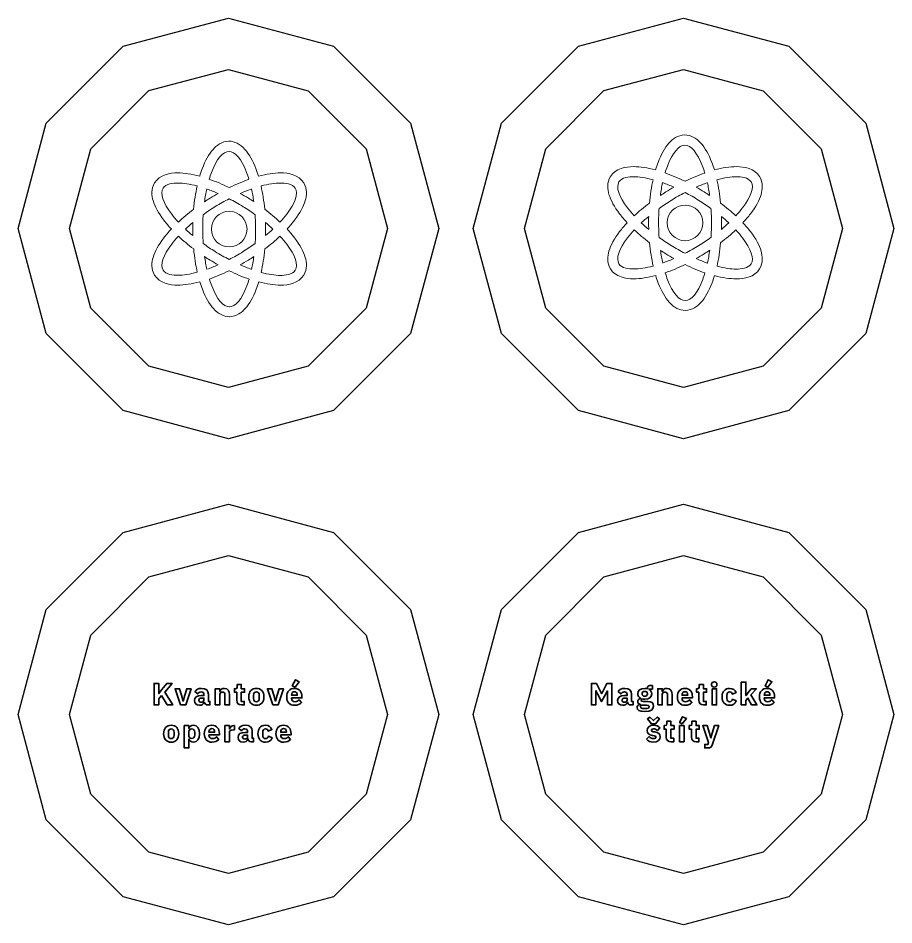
# Model space of a CAD drawing. Header units: inches. Extents: x 130 to 483, y 345 to 434.
# Drawn here: x 219.1 to 304.6, y 345.5 to 434 of the extents above; entities that cross this region are included whole.
import ezdxf

# ---------------------------------------------------------------- set-up
doc = ezdxf.new("R2010")
doc.units = ezdxf.units.IN
doc.header["$MEASUREMENT"] = 0
doc.layers.add('CZECH_Quantum_Tokens_wDL', color=7, linetype='Continuous')
doc.layers.add('Layer 2', color=7, linetype='Continuous')

# ---------------------------------------------------------------- blocks, each defined once
blk = doc.blocks.new('block 10')
at = {"layer": 'CZECH_Quantum_Tokens_wDL', "color": 4, "lineweight": 25, "true_color": 0x00ffff}
blk.add_lwpolyline([(284.055, 381.511), (291.819, 379.431), (297.503, 373.746), (299.584, 365.982), (297.503, 358.218), (291.819, 352.533), (284.055, 350.453), (276.29, 352.533), (270.606, 358.218), (268.525, 365.982), (270.606, 373.746), (276.29, 379.431), (284.055, 381.511)], dxfattribs=at)
blk = doc.blocks.new('block 11')
at = {"layer": 'CZECH_Quantum_Tokens_wDL', "color": 3, "lineweight": 25, "true_color": 0x00ff00}
blk.add_lwpolyline([(284.055, 386.511), (294.319, 383.761), (301.833, 376.247), (304.584, 365.982), (301.833, 355.718), (294.319, 348.204), (284.055, 345.453), (273.79, 348.204), (266.276, 355.718), (263.526, 365.982), (266.276, 376.247), (273.79, 383.761), (284.055, 386.511)], dxfattribs=at)
blk = doc.blocks.new('block 12')
at = {"layer": 'CZECH_Quantum_Tokens_wDL', "color": 4, "lineweight": 25, "true_color": 0x00ffff}
blk.add_lwpolyline([(239.646, 381.511), (247.411, 379.431), (253.095, 373.746), (255.176, 365.982), (253.095, 358.217), (247.411, 352.533), (239.646, 350.453), (231.882, 352.533), (226.198, 358.217), (224.117, 365.982), (226.198, 373.746), (231.882, 379.431), (239.646, 381.511)], dxfattribs=at)
blk = doc.blocks.new('block 13')
at = {"layer": 'CZECH_Quantum_Tokens_wDL', "color": 3, "lineweight": 25, "true_color": 0x00ff00}
blk.add_lwpolyline([(239.646, 386.511), (249.911, 383.761), (257.425, 376.247), (260.175, 365.982), (257.425, 355.718), (249.911, 348.204), (239.646, 345.453), (229.382, 348.204), (221.868, 355.718), (219.118, 365.982), (221.868, 376.247), (229.382, 383.761), (239.646, 386.511)], dxfattribs=at)
blk = doc.blocks.new('block 18')
at = {"layer": 'CZECH_Quantum_Tokens_wDL', "color": 4, "lineweight": 25, "true_color": 0x00ffff}
blk.add_lwpolyline([(284.055, 428.959), (291.82, 426.878), (297.504, 421.194), (299.584, 413.429), (297.504, 405.665), (291.82, 399.981), (284.055, 397.9), (276.291, 399.981), (270.607, 405.665), (268.526, 413.429), (270.607, 421.194), (276.291, 426.879), (284.055, 428.959)], dxfattribs=at)
blk = doc.blocks.new('block 19')
at = {"layer": 'CZECH_Quantum_Tokens_wDL', "color": 3, "lineweight": 25, "true_color": 0x00ff00}
blk.add_lwpolyline([(284.055, 433.959), (294.32, 431.208), (301.834, 423.694), (304.584, 413.43), (301.834, 403.165), (294.32, 395.651), (284.055, 392.9), (273.791, 395.651), (266.277, 403.165), (263.526, 413.43), (266.277, 423.694), (273.791, 431.208), (284.055, 433.959)], dxfattribs=at)
blk = doc.blocks.new('block 20')
at = {"layer": 'CZECH_Quantum_Tokens_wDL', "color": 4, "lineweight": 25, "true_color": 0x00ffff}
blk.add_lwpolyline([(239.646, 428.959), (247.411, 426.878), (253.095, 421.194), (255.175, 413.429), (253.095, 405.665), (247.411, 399.981), (239.646, 397.9), (231.882, 399.981), (226.198, 405.665), (224.117, 413.429), (226.198, 421.194), (231.882, 426.879), (239.646, 428.959)], dxfattribs=at)
blk = doc.blocks.new('block 21')
at = {"layer": 'CZECH_Quantum_Tokens_wDL', "color": 3, "lineweight": 25, "true_color": 0x00ff00}
blk.add_lwpolyline([(239.646, 433.959), (249.911, 431.208), (257.425, 423.694), (260.175, 413.43), (257.425, 403.165), (249.911, 395.651), (239.646, 392.9), (229.382, 395.651), (221.868, 403.165), (219.117, 413.43), (221.868, 423.694), (229.382, 431.208), (239.646, 433.959)], dxfattribs=at)
blk = doc.blocks.new('block 37')
at = {"layer": 'CZECH_Quantum_Tokens_wDL', "color": 7, "lineweight": 5, "true_color": 0xffffff}
for points, knots in [([(232.291, 416.144), (232.461, 415.562), (232.811, 414.922), (233.33, 414.245), (233.55, 413.956), (233.798, 413.666), (234.069, 413.377), (233.798, 413.087), (233.55, 412.797), (233.33, 412.509), (232.811, 411.831), (232.461, 411.192), (232.291, 410.61), (232.154, 410.141), (232.067, 409.458), (232.433, 408.867), (232.928, 408.068), (233.938, 407.901), (234.698, 407.901), (235.337, 407.901), (236.067, 408.013), (236.852, 408.224), (236.93, 407.97), (237.013, 407.725), (237.102, 407.491), (237.406, 406.694), (237.767, 406.062), (238.173, 405.611), (238.641, 405.091), (239.179, 404.818), (239.728, 404.818), (239.728, 404.818), (239.732, 404.818), (239.732, 404.818), (240.427, 404.818), (240.961, 405.251), (241.286, 405.615), (241.691, 406.068), (242.049, 406.699), (242.35, 407.498), (242.436, 407.727), (242.517, 407.967), (242.592, 408.217), (243.371, 408.008), (244.095, 407.897), (244.73, 407.897), (244.73, 407.897), (244.73, 407.897), (244.73, 407.897), (245.49, 407.897), (246.5, 408.067), (246.995, 408.866), (247.361, 409.457), (247.274, 410.141), (247.137, 410.609), (246.967, 411.192), (246.617, 411.831), (246.098, 412.509), (245.878, 412.797), (245.63, 413.087), (245.359, 413.377), (245.63, 413.667), (245.878, 413.957), (246.098, 414.245), (246.617, 414.923), (246.967, 415.562), (247.137, 416.145), (247.274, 416.613), (247.361, 417.296), (246.995, 417.887), (246.5, 418.686), (245.49, 418.854), (244.73, 418.854), (244.091, 418.854), (243.361, 418.742), (242.576, 418.53), (242.499, 418.786), (242.416, 419.032), (242.326, 419.266), (242.022, 420.064), (241.661, 420.698), (241.255, 421.149), (240.787, 421.67), (240.249, 421.948), (239.699, 421.948), (239.699, 421.948), (239.696, 421.948), (239.696, 421.948), (239.001, 421.948), (238.467, 421.509), (238.142, 421.145), (237.737, 420.693), (237.379, 420.055), (237.078, 419.257), (236.991, 419.027), (236.91, 418.785), (236.835, 418.535), (236.056, 418.743), (235.332, 418.853), (234.698, 418.853), (233.938, 418.853), (232.928, 418.686), (232.433, 417.887), (232.067, 417.296), (232.154, 416.613), (232.291, 416.144)], [0, 0, 0, 0, 1, 1, 1, 2, 2, 2, 3, 3, 3, 4, 4, 4, 5, 5, 5, 6, 6, 6, 7, 7, 7, 8, 8, 8, 9, 9, 9, 10, 10, 10, 11, 11, 11, 12, 12, 12, 13, 13, 13, 14, 14, 14, 15, 15, 15, 16, 16, 16, 17, 17, 17, 18, 18, 18, 19, 19, 19, 20, 20, 20, 21, 21, 21, 22, 22, 22, 23, 23, 23, 24, 24, 24, 25, 25, 25, 26, 26, 26, 27, 27, 27, 28, 28, 28, 29, 29, 29, 30, 30, 30, 31, 31, 31, 32, 32, 32, 33, 33, 33, 34, 34, 34, 35, 35, 35, 35]), ([(241.647, 418.229), (241.575, 418.464), (241.499, 418.69), (241.417, 418.904), (240.927, 420.189), (240.285, 420.954), (239.699, 420.954), (239.113, 420.953), (238.474, 420.185), (237.989, 418.899), (237.909, 418.687), (237.834, 418.465), (237.765, 418.235), (238.396, 418.016), (239.05, 417.743), (239.714, 417.419), (240.372, 417.74), (241.021, 418.012), (241.647, 418.229)], [0, 0, 0, 0, 1, 1, 1, 2, 2, 2, 3, 3, 3, 4, 4, 4, 5, 5, 5, 6, 6, 6, 6]), ([(234.103, 414.823), (234.299, 414.567), (234.518, 414.309), (234.758, 414.051), (235.21, 414.473), (235.708, 414.889), (236.243, 415.291), (236.314, 416.096), (236.431, 416.865), (236.59, 417.578), (235.884, 417.768), (235.241, 417.866), (234.698, 417.866), (234.278, 417.866), (233.533, 417.801), (233.26, 417.36), (232.952, 416.863), (233.267, 415.914), (234.103, 414.823)], [0, 0, 0, 0, 1, 1, 1, 2, 2, 2, 3, 3, 3, 4, 4, 4, 5, 5, 5, 6, 6, 6, 6]), ([(242.824, 417.574), (242.985, 416.864), (243.104, 416.098), (243.178, 415.297), (243.716, 414.893), (244.216, 414.475), (244.669, 414.051), (244.91, 414.309), (245.129, 414.567), (245.325, 414.823), (246.161, 415.914), (246.476, 416.863), (246.168, 417.36), (245.895, 417.801), (245.15, 417.866), (244.73, 417.866), (244.184, 417.866), (243.536, 417.766), (242.824, 417.574)], [0, 0, 0, 0, 1, 1, 1, 2, 2, 2, 3, 3, 3, 4, 4, 4, 5, 5, 5, 6, 6, 6, 6]), ([(237.548, 417.279), (237.539, 417.282), (237.531, 417.285), (237.522, 417.288), (237.435, 416.889), (237.363, 416.472), (237.304, 416.04), (237.481, 416.157), (237.661, 416.271), (237.843, 416.384), (238.104, 416.546), (238.366, 416.701), (238.629, 416.849), (238.263, 417.009), (237.901, 417.153), (237.548, 417.279)], [0, 0, 0, 0, 1, 1, 1, 2, 2, 2, 3, 3, 3, 4, 4, 4, 5, 5, 5, 5]), ([(242.113, 416.047), (242.053, 416.475), (241.98, 416.889), (241.893, 417.283), (241.888, 417.282), (241.884, 417.28), (241.88, 417.279), (241.526, 417.153), (241.165, 417.009), (240.799, 416.849), (241.061, 416.701), (241.324, 416.546), (241.585, 416.384), (241.764, 416.274), (241.94, 416.161), (242.113, 416.047)], [0, 0, 0, 0, 1, 1, 1, 2, 2, 2, 3, 3, 3, 4, 4, 4, 5, 5, 5, 5]), ([(237.134, 413.358), (237.135, 412.88), (237.152, 412.41), (237.184, 411.951), (237.558, 411.682), (237.949, 411.421), (238.355, 411.169), (238.803, 410.892), (239.258, 410.634), (239.713, 410.397), (240.169, 410.633), (240.625, 410.892), (241.073, 411.169), (241.481, 411.422), (241.874, 411.685), (242.25, 411.954), (242.28, 412.417), (242.295, 412.89), (242.294, 413.37), (242.293, 413.847), (242.276, 414.317), (242.244, 414.775), (241.87, 415.044), (241.479, 415.305), (241.073, 415.556), (240.625, 415.834), (240.169, 416.092), (239.714, 416.329), (239.258, 416.093), (238.803, 415.834), (238.355, 415.557), (237.947, 415.304), (237.554, 415.042), (237.178, 414.772), (237.148, 414.31), (237.133, 413.837), (237.134, 413.358)], [0, 0, 0, 0, 1, 1, 1, 2, 2, 2, 3, 3, 3, 4, 4, 4, 5, 5, 5, 6, 6, 6, 7, 7, 7, 8, 8, 8, 9, 9, 9, 10, 10, 10, 11, 11, 11, 12, 12, 12, 12]), ([(237.973, 413.363), (237.973, 412.402), (238.753, 411.623), (239.714, 411.623), (240.675, 411.623), (241.454, 412.402), (241.454, 413.363), (241.454, 414.324), (240.675, 415.104), (239.714, 415.104), (238.753, 415.104), (237.973, 414.324), (237.973, 413.363)], [0, 0, 0, 0, 1, 1, 1, 2, 2, 2, 3, 3, 3, 4, 4, 4, 4]), ([(236.171, 412.73), (236.164, 412.937), (236.161, 413.146), (236.16, 413.356), (236.16, 413.57), (236.163, 413.783), (236.168, 413.995), (235.916, 413.786), (235.675, 413.575), (235.447, 413.363), (235.676, 413.15), (235.917, 412.939), (236.171, 412.73)], [0, 0, 0, 0, 1, 1, 1, 2, 2, 2, 3, 3, 3, 4, 4, 4, 4]), ([(243.98, 413.363), (243.752, 413.576), (243.51, 413.787), (243.258, 413.996), (243.264, 413.789), (243.267, 413.581), (243.268, 413.371), (243.268, 413.157), (243.265, 412.943), (243.26, 412.732), (243.512, 412.94), (243.752, 413.151), (243.98, 413.363)], [0, 0, 0, 0, 1, 1, 1, 2, 2, 2, 3, 3, 3, 4, 4, 4, 4]), ([(234.103, 411.903), (233.267, 410.812), (232.952, 409.863), (233.26, 409.366), (233.533, 408.926), (234.278, 408.86), (234.698, 408.86), (235.245, 408.86), (235.892, 408.96), (236.604, 409.152), (236.444, 409.862), (236.324, 410.627), (236.25, 411.428), (235.712, 411.832), (235.212, 412.251), (234.758, 412.675), (234.518, 412.417), (234.298, 412.159), (234.103, 411.903)], [0, 0, 0, 0, 1, 1, 1, 2, 2, 2, 3, 3, 3, 4, 4, 4, 5, 5, 5, 6, 6, 6, 6]), ([(242.837, 409.138), (243.544, 408.948), (244.187, 408.849), (244.73, 408.849), (244.73, 408.849), (244.73, 408.849), (244.73, 408.849), (245.15, 408.849), (245.895, 408.916), (246.168, 409.356), (246.476, 409.854), (246.161, 410.803), (245.325, 411.895), (245.129, 412.151), (244.909, 412.409), (244.669, 412.668), (244.218, 412.245), (243.72, 411.829), (243.185, 411.427), (243.114, 410.622), (242.997, 409.852), (242.837, 409.138)], [0, 0, 0, 0, 1, 1, 1, 2, 2, 2, 3, 3, 3, 4, 4, 4, 5, 5, 5, 6, 6, 6, 7, 7, 7, 7]), ([(237.316, 410.677), (237.375, 410.25), (237.449, 409.837), (237.536, 409.443), (237.54, 409.445), (237.544, 409.446), (237.548, 409.447), (237.901, 409.573), (238.262, 409.716), (238.627, 409.877), (238.365, 410.024), (238.104, 410.179), (237.843, 410.34), (237.664, 410.451), (237.489, 410.563), (237.316, 410.677)], [0, 0, 0, 0, 1, 1, 1, 2, 2, 2, 3, 3, 3, 4, 4, 4, 5, 5, 5, 5]), ([(241.88, 409.446), (241.889, 409.443), (241.897, 409.44), (241.905, 409.437), (241.992, 409.836), (242.065, 410.253), (242.123, 410.686), (241.947, 410.57), (241.767, 410.455), (241.585, 410.342), (241.323, 410.18), (241.061, 410.025), (240.798, 409.877), (241.164, 409.716), (241.526, 409.571), (241.88, 409.446)], [0, 0, 0, 0, 1, 1, 1, 2, 2, 2, 3, 3, 3, 4, 4, 4, 5, 5, 5, 5]), ([(237.782, 408.49), (237.853, 408.256), (237.929, 408.032), (238.011, 407.818), (238.501, 406.534), (239.143, 405.77), (239.729, 405.77), (239.729, 405.77), (239.73, 405.77), (239.73, 405.77), (240.315, 405.77), (240.954, 406.537), (241.439, 407.823), (241.519, 408.033), (241.593, 408.253), (241.661, 408.482), (241.031, 408.701), (240.376, 408.975), (239.712, 409.299), (239.055, 408.978), (238.407, 408.707), (237.782, 408.49)], [0, 0, 0, 0, 1, 1, 1, 2, 2, 2, 3, 3, 3, 4, 4, 4, 5, 5, 5, 6, 6, 6, 7, 7, 7, 7])]:
    blk.add_open_spline(points, degree=3, knots=knots, dxfattribs=at)
blk = doc.blocks.new('block 39')
at = {"layer": 'CZECH_Quantum_Tokens_wDL', "color": 7, "lineweight": 5, "true_color": 0xffffff}
for points, knots in [([(276.78, 416.756), (276.951, 416.174), (277.3, 415.534), (277.819, 414.856), (278.04, 414.568), (278.287, 414.278), (278.558, 413.988), (278.287, 413.699), (278.04, 413.409), (277.819, 413.121), (277.3, 412.443), (276.951, 411.804), (276.78, 411.221), (276.643, 410.753), (276.557, 410.07), (276.923, 409.479), (277.418, 408.68), (278.427, 408.512), (279.187, 408.512), (279.827, 408.512), (280.557, 408.625), (281.342, 408.836), (281.419, 408.581), (281.502, 408.336), (281.592, 408.103), (281.896, 407.305), (282.256, 406.674), (282.662, 406.223), (283.13, 405.702), (283.668, 405.43), (284.218, 405.43), (284.218, 405.43), (284.222, 405.43), (284.222, 405.43), (284.917, 405.43), (285.451, 405.863), (285.776, 406.227), (286.18, 406.679), (286.538, 407.311), (286.84, 408.11), (286.926, 408.339), (287.007, 408.579), (287.082, 408.828), (287.86, 408.62), (288.585, 408.509), (289.22, 408.509), (289.22, 408.509), (289.22, 408.509), (289.22, 408.509), (289.98, 408.509), (290.99, 408.678), (291.485, 409.477), (291.851, 410.068), (291.764, 410.752), (291.627, 411.221), (291.457, 411.803), (291.107, 412.443), (290.588, 413.12), (290.367, 413.409), (290.12, 413.699), (289.849, 413.989), (290.12, 414.278), (290.367, 414.568), (290.588, 414.857), (291.107, 415.535), (291.457, 416.174), (291.627, 416.756), (291.764, 417.225), (291.851, 417.908), (291.485, 418.499), (290.99, 419.298), (289.98, 419.465), (289.22, 419.465), (288.581, 419.465), (287.851, 419.353), (287.066, 419.142), (286.989, 419.398), (286.905, 419.644), (286.816, 419.878), (286.511, 420.675), (286.151, 421.31), (285.745, 421.761), (285.277, 422.281), (284.739, 422.559), (284.189, 422.559), (284.189, 422.559), (284.186, 422.559), (284.186, 422.559), (283.491, 422.559), (282.957, 422.121), (282.631, 421.757), (282.227, 421.304), (281.869, 420.667), (281.568, 419.868), (281.481, 419.638), (281.4, 419.397), (281.325, 419.147), (280.546, 419.355), (279.822, 419.465), (279.187, 419.465), (278.427, 419.465), (277.418, 419.297), (276.923, 418.498), (276.557, 417.907), (276.643, 417.225), (276.78, 416.756)], [0, 0, 0, 0, 1, 1, 1, 2, 2, 2, 3, 3, 3, 4, 4, 4, 5, 5, 5, 6, 6, 6, 7, 7, 7, 8, 8, 8, 9, 9, 9, 10, 10, 10, 11, 11, 11, 12, 12, 12, 13, 13, 13, 14, 14, 14, 15, 15, 15, 16, 16, 16, 17, 17, 17, 18, 18, 18, 19, 19, 19, 20, 20, 20, 21, 21, 21, 22, 22, 22, 23, 23, 23, 24, 24, 24, 25, 25, 25, 26, 26, 26, 27, 27, 27, 28, 28, 28, 29, 29, 29, 30, 30, 30, 31, 31, 31, 32, 32, 32, 33, 33, 33, 34, 34, 34, 35, 35, 35, 35]), ([(286.136, 418.841), (286.065, 419.076), (285.989, 419.301), (285.907, 419.516), (285.416, 420.8), (284.774, 421.566), (284.189, 421.566), (283.602, 421.565), (282.963, 420.796), (282.478, 419.51), (282.398, 419.299), (282.324, 419.077), (282.255, 418.846), (282.885, 418.628), (283.54, 418.354), (284.204, 418.031), (284.861, 418.352), (285.511, 418.624), (286.136, 418.841)], [0, 0, 0, 0, 1, 1, 1, 2, 2, 2, 3, 3, 3, 4, 4, 4, 5, 5, 5, 6, 6, 6, 6]), ([(278.592, 415.435), (278.788, 415.178), (279.008, 414.92), (279.248, 414.662), (279.7, 415.084), (280.198, 415.501), (280.732, 415.903), (280.804, 416.707), (280.921, 417.477), (281.08, 418.19), (280.373, 418.379), (279.731, 418.478), (279.187, 418.478), (278.768, 418.478), (278.023, 418.412), (277.75, 417.972), (277.442, 417.475), (277.757, 416.526), (278.592, 415.435)], [0, 0, 0, 0, 1, 1, 1, 2, 2, 2, 3, 3, 3, 4, 4, 4, 5, 5, 5, 6, 6, 6, 6]), ([(282.037, 417.89), (282.029, 417.893), (282.02, 417.896), (282.012, 417.899), (281.925, 417.501), (281.852, 417.084), (281.794, 416.652), (281.971, 416.768), (282.15, 416.883), (282.332, 416.996), (282.594, 417.158), (282.856, 417.313), (283.118, 417.46), (282.753, 417.621), (282.391, 417.765), (282.037, 417.89)], [0, 0, 0, 0, 1, 1, 1, 2, 2, 2, 3, 3, 3, 4, 4, 4, 5, 5, 5, 5]), ([(286.603, 416.659), (286.543, 417.087), (286.469, 417.5), (286.382, 417.895), (286.378, 417.893), (286.374, 417.892), (286.37, 417.891), (286.016, 417.765), (285.654, 417.621), (285.289, 417.461), (285.551, 417.313), (285.814, 417.158), (286.075, 416.996), (286.253, 416.885), (286.429, 416.773), (286.603, 416.659)], [0, 0, 0, 0, 1, 1, 1, 2, 2, 2, 3, 3, 3, 4, 4, 4, 5, 5, 5, 5]), ([(287.314, 418.186), (287.475, 417.476), (287.594, 416.709), (287.668, 415.909), (288.205, 415.504), (288.705, 415.086), (289.159, 414.662), (289.399, 414.92), (289.619, 415.178), (289.815, 415.435), (290.651, 416.526), (290.965, 417.475), (290.657, 417.972), (290.385, 418.412), (289.64, 418.478), (289.22, 418.478), (288.673, 418.478), (288.026, 418.378), (287.314, 418.186)], [0, 0, 0, 0, 1, 1, 1, 2, 2, 2, 3, 3, 3, 4, 4, 4, 5, 5, 5, 6, 6, 6, 6]), ([(281.623, 413.969), (281.624, 413.492), (281.641, 413.021), (281.673, 412.562), (282.048, 412.294), (282.439, 412.032), (282.845, 411.781), (283.293, 411.504), (283.748, 411.245), (284.203, 411.009), (284.659, 411.245), (285.114, 411.504), (285.562, 411.781), (285.97, 412.034), (286.364, 412.296), (286.739, 412.566), (286.77, 413.028), (286.785, 413.501), (286.784, 413.982), (286.783, 414.458), (286.766, 414.928), (286.734, 415.387), (286.36, 415.655), (285.968, 415.917), (285.562, 416.168), (285.115, 416.446), (284.659, 416.704), (284.203, 416.94), (283.748, 416.704), (283.293, 416.446), (282.845, 416.169), (282.437, 415.916), (282.044, 415.653), (281.668, 415.383), (281.637, 414.922), (281.622, 414.449), (281.623, 413.969)], [0, 0, 0, 0, 1, 1, 1, 2, 2, 2, 3, 3, 3, 4, 4, 4, 5, 5, 5, 6, 6, 6, 7, 7, 7, 8, 8, 8, 9, 9, 9, 10, 10, 10, 11, 11, 11, 12, 12, 12, 12]), ([(282.463, 413.975), (282.463, 413.014), (283.242, 412.234), (284.204, 412.234), (285.165, 412.234), (285.944, 413.014), (285.944, 413.975), (285.944, 414.936), (285.165, 415.715), (284.204, 415.715), (283.242, 415.715), (282.463, 414.936), (282.463, 413.975)], [0, 0, 0, 0, 1, 1, 1, 2, 2, 2, 3, 3, 3, 4, 4, 4, 4]), ([(280.66, 413.341), (280.654, 413.549), (280.65, 413.758), (280.65, 413.968), (280.649, 414.182), (280.652, 414.395), (280.658, 414.606), (280.406, 414.398), (280.165, 414.187), (279.937, 413.975), (280.166, 413.762), (280.407, 413.55), (280.66, 413.341)], [0, 0, 0, 0, 1, 1, 1, 2, 2, 2, 3, 3, 3, 4, 4, 4, 4]), ([(288.47, 413.974), (288.241, 414.187), (288, 414.399), (287.747, 414.608), (287.754, 414.401), (287.757, 414.192), (287.757, 413.983), (287.758, 413.768), (287.755, 413.555), (287.749, 413.343), (288.001, 413.552), (288.242, 413.762), (288.47, 413.974)], [0, 0, 0, 0, 1, 1, 1, 2, 2, 2, 3, 3, 3, 4, 4, 4, 4]), ([(278.592, 412.515), (277.757, 411.424), (277.442, 410.475), (277.75, 409.978), (278.023, 409.537), (278.768, 409.472), (279.187, 409.472), (279.734, 409.472), (280.382, 409.572), (281.094, 409.764), (280.933, 410.473), (280.814, 411.239), (280.74, 412.039), (280.202, 412.444), (279.702, 412.862), (279.248, 413.287), (279.008, 413.029), (278.788, 412.771), (278.592, 412.515)], [0, 0, 0, 0, 1, 1, 1, 2, 2, 2, 3, 3, 3, 4, 4, 4, 5, 5, 5, 6, 6, 6, 6]), ([(287.327, 409.75), (288.034, 409.56), (288.677, 409.461), (289.22, 409.461), (289.22, 409.461), (289.22, 409.461), (289.22, 409.461), (289.64, 409.461), (290.385, 409.528), (290.657, 409.968), (290.965, 410.466), (290.651, 411.415), (289.815, 412.506), (289.619, 412.763), (289.399, 413.021), (289.159, 413.279), (288.707, 412.857), (288.209, 412.441), (287.675, 412.039), (287.603, 411.234), (287.486, 410.464), (287.327, 409.75)], [0, 0, 0, 0, 1, 1, 1, 2, 2, 2, 3, 3, 3, 4, 4, 4, 5, 5, 5, 6, 6, 6, 7, 7, 7, 7]), ([(281.805, 411.289), (281.865, 410.861), (281.939, 410.449), (282.026, 410.055), (282.03, 410.056), (282.033, 410.058), (282.037, 410.059), (282.391, 410.184), (282.752, 410.328), (283.117, 410.488), (282.855, 410.636), (282.593, 410.79), (282.332, 410.952), (282.154, 411.062), (281.978, 411.175), (281.805, 411.289)], [0, 0, 0, 0, 1, 1, 1, 2, 2, 2, 3, 3, 3, 4, 4, 4, 5, 5, 5, 5]), ([(286.37, 410.057), (286.378, 410.055), (286.386, 410.052), (286.395, 410.049), (286.481, 410.447), (286.555, 410.865), (286.613, 411.298), (286.436, 411.181), (286.257, 411.066), (286.075, 410.954), (285.813, 410.792), (285.55, 410.636), (285.288, 410.488), (285.653, 410.327), (286.016, 410.183), (286.37, 410.057)], [0, 0, 0, 0, 1, 1, 1, 2, 2, 2, 3, 3, 3, 4, 4, 4, 5, 5, 5, 5]), ([(282.272, 409.101), (282.343, 408.868), (282.419, 408.643), (282.501, 408.43), (282.991, 407.146), (283.633, 406.382), (284.218, 406.382), (284.218, 406.382), (284.22, 406.382), (284.22, 406.382), (284.805, 406.382), (285.444, 407.149), (285.929, 408.434), (286.008, 408.644), (286.082, 408.865), (286.151, 409.094), (285.52, 409.312), (284.865, 409.586), (284.202, 409.91), (283.545, 409.59), (282.897, 409.318), (282.272, 409.101)], [0, 0, 0, 0, 1, 1, 1, 2, 2, 2, 3, 3, 3, 4, 4, 4, 5, 5, 5, 6, 6, 6, 7, 7, 7, 7])]:
    blk.add_open_spline(points, degree=3, knots=knots, dxfattribs=at)
blk = doc.blocks.new('block 52')
at = {"layer": 'Layer 2', "color": 7, "lineweight": 35, "true_color": 0xffffff}
for points in [[(246.142, 368.661), (245.877, 368.791), (246.175, 369.374), (246.544, 369.19), (246.142, 368.661)], [(233.113, 367.835), (232.839, 367.504), (232.839, 366.921), (232.382, 366.921), (232.382, 369.02), (232.839, 369.02), (232.839, 368.021), (232.857, 368.021), (233.155, 368.427), (233.627, 369.02), (234.144, 369.02), (233.438, 368.156), (234.207, 366.921), (233.669, 366.921), (233.113, 367.835)], [(234.948, 366.921), (234.431, 368.499), (234.87, 368.499), (235.065, 367.861), (235.212, 367.291), (235.236, 367.291), (235.384, 367.861), (235.573, 368.499), (235.994, 368.499), (235.477, 366.921), (234.948, 366.921)], [(243.96, 366.921), (243.443, 368.499), (243.882, 368.499), (244.077, 367.861), (244.225, 367.291), (244.249, 367.291), (244.396, 367.861), (244.585, 368.499), (245.006, 368.499), (244.489, 366.921), (243.96, 366.921)]]:
    blk.add_lwpolyline(points, dxfattribs=at)
for points, knots in [([(237.589, 366.921), (237.43, 366.921), (237.316, 367.029), (237.289, 367.197), (237.289, 367.197), (237.271, 367.197), (237.271, 367.197), (237.223, 366.993), (237.048, 366.885), (236.808, 366.885), (236.492, 366.885), (236.318, 367.071), (236.318, 367.345), (236.318, 367.679), (236.577, 367.838), (236.994, 367.838), (236.994, 367.838), (237.244, 367.838), (237.244, 367.838), (237.244, 367.838), (237.244, 367.937), (237.244, 367.937), (237.244, 368.09), (237.169, 368.187), (236.982, 368.187), (236.805, 368.187), (236.712, 368.097), (236.643, 368), (236.643, 368), (236.378, 368.234), (236.378, 368.234), (236.504, 368.421), (236.685, 368.535), (237.016, 368.535), (237.46, 368.535), (237.689, 368.331), (237.689, 367.958), (237.689, 367.958), (237.689, 367.267), (237.689, 367.267), (237.689, 367.267), (237.836, 367.267), (237.836, 367.267), (237.836, 367.267), (237.836, 366.921), (237.836, 366.921), (237.836, 366.921), (237.589, 366.921), (237.589, 366.921)], [0, 0, 0, 0, 1, 1, 1, 2, 2, 2, 3, 3, 3, 4, 4, 4, 5, 5, 5, 6, 6, 6, 7, 7, 7, 8, 8, 8, 9, 9, 9, 10, 10, 10, 11, 11, 11, 12, 12, 12, 13, 13, 13, 14, 14, 14, 15, 15, 15, 16, 16, 16, 16]), ([(238.355, 366.921), (238.355, 366.921), (238.355, 368.499), (238.355, 368.499), (238.355, 368.499), (238.8, 368.499), (238.8, 368.499), (238.8, 368.499), (238.8, 368.231), (238.8, 368.231), (238.8, 368.231), (238.818, 368.231), (238.818, 368.231), (238.875, 368.396), (239.008, 368.535), (239.257, 368.535), (239.579, 368.535), (239.75, 368.307), (239.75, 367.91), (239.75, 367.91), (239.75, 366.921), (239.75, 366.921), (239.75, 366.921), (239.305, 366.921), (239.305, 366.921), (239.305, 366.921), (239.305, 367.874), (239.305, 367.874), (239.305, 368.075), (239.248, 368.175), (239.086, 368.175), (238.941, 368.175), (238.8, 368.1), (238.8, 367.943), (238.8, 367.943), (238.8, 366.921), (238.8, 366.921), (238.8, 366.921), (238.355, 366.921), (238.355, 366.921)], [0, 0, 0, 0, 1, 1, 1, 2, 2, 2, 3, 3, 3, 4, 4, 4, 5, 5, 5, 6, 6, 6, 7, 7, 7, 8, 8, 8, 9, 9, 9, 10, 10, 10, 11, 11, 11, 12, 12, 12, 13, 13, 13, 13]), ([(240.921, 366.921), (240.615, 366.921), (240.452, 367.08), (240.452, 367.381), (240.452, 367.381), (240.452, 368.153), (240.452, 368.153), (240.452, 368.153), (240.23, 368.153), (240.23, 368.153), (240.23, 368.153), (240.23, 368.499), (240.23, 368.499), (240.23, 368.499), (240.341, 368.499), (240.341, 368.499), (240.461, 368.499), (240.498, 368.56), (240.498, 368.667), (240.498, 368.667), (240.498, 368.926), (240.498, 368.926), (240.498, 368.926), (240.897, 368.926), (240.897, 368.926), (240.897, 368.926), (240.897, 368.499), (240.897, 368.499), (240.897, 368.499), (241.21, 368.499), (241.21, 368.499), (241.21, 368.499), (241.21, 368.153), (241.21, 368.153), (241.21, 368.153), (240.897, 368.153), (240.897, 368.153), (240.897, 368.153), (240.897, 367.267), (240.897, 367.267), (240.897, 367.267), (241.186, 367.267), (241.186, 367.267), (241.186, 367.267), (241.186, 366.921), (241.186, 366.921), (241.186, 366.921), (240.921, 366.921), (240.921, 366.921)], [0, 0, 0, 0, 1, 1, 1, 2, 2, 2, 3, 3, 3, 4, 4, 4, 5, 5, 5, 6, 6, 6, 7, 7, 7, 8, 8, 8, 9, 9, 9, 10, 10, 10, 11, 11, 11, 12, 12, 12, 13, 13, 13, 14, 14, 14, 15, 15, 15, 16, 16, 16, 16]), ([(241.631, 367.712), (241.631, 368.22), (241.908, 368.535), (242.371, 368.535), (242.833, 368.535), (243.11, 368.22), (243.11, 367.712), (243.11, 367.203), (242.833, 366.885), (242.371, 366.885), (241.908, 366.885), (241.631, 367.203), (241.631, 367.712)], [0, 0, 0, 0, 1, 1, 1, 2, 2, 2, 3, 3, 3, 4, 4, 4, 4]), ([(245.339, 367.712), (245.339, 368.211), (245.604, 368.535), (246.079, 368.535), (246.602, 368.535), (246.812, 368.156), (246.812, 367.729), (246.812, 367.729), (246.812, 367.598), (246.812, 367.598), (246.812, 367.598), (245.799, 367.598), (245.799, 367.598), (245.799, 367.598), (245.799, 367.573), (245.799, 367.573), (245.799, 367.366), (245.91, 367.233), (246.148, 367.233), (246.334, 367.233), (246.437, 367.32), (246.536, 367.423), (246.536, 367.423), (246.758, 367.146), (246.758, 367.146), (246.617, 366.984), (246.385, 366.885), (246.097, 366.885), (245.613, 366.885), (245.339, 367.206), (245.339, 367.712)], [0, 0, 0, 0, 1, 1, 1, 2, 2, 2, 3, 3, 3, 4, 4, 4, 5, 5, 5, 6, 6, 6, 7, 7, 7, 8, 8, 8, 9, 9, 9, 10, 10, 10, 10]), ([(245.799, 367.883), (245.799, 367.883), (245.799, 367.858), (245.799, 367.858), (245.799, 367.858), (246.352, 367.858), (246.352, 367.858), (246.352, 367.858), (246.352, 367.886), (246.352, 367.886), (246.352, 368.078), (246.265, 368.207), (246.088, 368.207), (245.91, 368.207), (245.799, 368.078), (245.799, 367.883)], [0, 0, 0, 0, 1, 1, 1, 2, 2, 2, 3, 3, 3, 4, 4, 4, 5, 5, 5, 5]), ([(237.244, 367.398), (237.244, 367.398), (237.244, 367.585), (237.244, 367.585), (237.244, 367.585), (237.027, 367.585), (237.027, 367.585), (236.856, 367.585), (236.766, 367.522), (236.766, 367.408), (236.766, 367.408), (236.766, 367.362), (236.766, 367.362), (236.766, 367.249), (236.841, 367.194), (236.973, 367.194), (237.121, 367.194), (237.244, 367.255), (237.244, 367.398)], [0, 0, 0, 0, 1, 1, 1, 2, 2, 2, 3, 3, 3, 4, 4, 4, 5, 5, 5, 6, 6, 6, 6]), ([(242.647, 367.549), (242.647, 367.549), (242.647, 367.871), (242.647, 367.871), (242.647, 368.069), (242.545, 368.184), (242.371, 368.184), (242.196, 368.184), (242.094, 368.069), (242.094, 367.871), (242.094, 367.871), (242.094, 367.549), (242.094, 367.549), (242.094, 367.351), (242.196, 367.236), (242.371, 367.236), (242.545, 367.236), (242.647, 367.351), (242.647, 367.549)], [0, 0, 0, 0, 1, 1, 1, 2, 2, 2, 3, 3, 3, 4, 4, 4, 5, 5, 5, 6, 6, 6, 6]), ([(233.316, 364.112), (233.316, 364.62), (233.593, 364.936), (234.056, 364.936), (234.519, 364.936), (234.795, 364.62), (234.795, 364.112), (234.795, 363.604), (234.519, 363.285), (234.056, 363.285), (233.593, 363.285), (233.316, 363.604), (233.316, 364.112)], [0, 0, 0, 0, 1, 1, 1, 2, 2, 2, 3, 3, 3, 4, 4, 4, 4]), ([(235.333, 364.899), (235.333, 364.899), (235.777, 364.899), (235.777, 364.899), (235.777, 364.899), (235.777, 364.635), (235.777, 364.635), (235.777, 364.635), (235.792, 364.635), (235.792, 364.635), (235.837, 364.81), (236.012, 364.936), (236.216, 364.936), (236.616, 364.936), (236.823, 364.646), (236.823, 364.112), (236.823, 363.577), (236.616, 363.285), (236.216, 363.285), (236.012, 363.285), (235.837, 363.414), (235.792, 363.586), (235.792, 363.586), (235.777, 363.586), (235.777, 363.586), (235.777, 363.586), (235.777, 362.72), (235.777, 362.72), (235.777, 362.72), (235.333, 362.72), (235.333, 362.72), (235.333, 362.72), (235.333, 364.899), (235.333, 364.899)], [0, 0, 0, 0, 1, 1, 1, 2, 2, 2, 3, 3, 3, 4, 4, 4, 5, 5, 5, 6, 6, 6, 7, 7, 7, 8, 8, 8, 9, 9, 9, 10, 10, 10, 11, 11, 11, 11]), ([(237.282, 364.112), (237.282, 364.611), (237.546, 364.936), (238.021, 364.936), (238.544, 364.936), (238.755, 364.557), (238.755, 364.13), (238.755, 364.13), (238.755, 363.998), (238.755, 363.998), (238.755, 363.998), (237.742, 363.998), (237.742, 363.998), (237.742, 363.998), (237.742, 363.974), (237.742, 363.974), (237.742, 363.767), (237.853, 363.634), (238.091, 363.634), (238.277, 363.634), (238.379, 363.721), (238.479, 363.823), (238.479, 363.823), (238.701, 363.547), (238.701, 363.547), (238.56, 363.385), (238.328, 363.285), (238.04, 363.285), (237.556, 363.285), (237.282, 363.606), (237.282, 364.112)], [0, 0, 0, 0, 1, 1, 1, 2, 2, 2, 3, 3, 3, 4, 4, 4, 5, 5, 5, 6, 6, 6, 7, 7, 7, 8, 8, 8, 9, 9, 9, 10, 10, 10, 10]), ([(239.292, 363.321), (239.292, 363.321), (239.292, 364.899), (239.292, 364.899), (239.292, 364.899), (239.737, 364.899), (239.737, 364.899), (239.737, 364.899), (239.737, 364.557), (239.737, 364.557), (239.737, 364.557), (239.752, 364.557), (239.752, 364.557), (239.789, 364.731), (239.909, 364.899), (240.155, 364.899), (240.155, 364.899), (240.233, 364.899), (240.233, 364.899), (240.233, 364.899), (240.233, 364.484), (240.233, 364.484), (240.233, 364.484), (240.122, 364.484), (240.122, 364.484), (239.863, 364.484), (239.737, 364.428), (239.737, 364.244), (239.737, 364.244), (239.737, 363.321), (239.737, 363.321), (239.737, 363.321), (239.292, 363.321), (239.292, 363.321)], [0, 0, 0, 0, 1, 1, 1, 2, 2, 2, 3, 3, 3, 4, 4, 4, 5, 5, 5, 6, 6, 6, 7, 7, 7, 8, 8, 8, 9, 9, 9, 10, 10, 10, 11, 11, 11, 11]), ([(241.854, 363.321), (241.694, 363.321), (241.58, 363.43), (241.553, 363.598), (241.553, 363.598), (241.535, 363.598), (241.535, 363.598), (241.487, 363.394), (241.312, 363.285), (241.072, 363.285), (240.756, 363.285), (240.582, 363.472), (240.582, 363.745), (240.582, 364.079), (240.841, 364.238), (241.258, 364.238), (241.258, 364.238), (241.508, 364.238), (241.508, 364.238), (241.508, 364.238), (241.508, 364.337), (241.508, 364.337), (241.508, 364.49), (241.433, 364.587), (241.247, 364.587), (241.069, 364.587), (240.976, 364.497), (240.907, 364.4), (240.907, 364.4), (240.642, 364.635), (240.642, 364.635), (240.769, 364.821), (240.949, 364.936), (241.28, 364.936), (241.725, 364.936), (241.953, 364.731), (241.953, 364.358), (241.953, 364.358), (241.953, 363.667), (241.953, 363.667), (241.953, 363.667), (242.1, 363.667), (242.1, 363.667), (242.1, 363.667), (242.1, 363.321), (242.1, 363.321), (242.1, 363.321), (241.854, 363.321), (241.854, 363.321)], [0, 0, 0, 0, 1, 1, 1, 2, 2, 2, 3, 3, 3, 4, 4, 4, 5, 5, 5, 6, 6, 6, 7, 7, 7, 8, 8, 8, 9, 9, 9, 10, 10, 10, 11, 11, 11, 12, 12, 12, 13, 13, 13, 14, 14, 14, 15, 15, 15, 16, 16, 16, 16]), ([(242.521, 364.112), (242.521, 364.617), (242.782, 364.936), (243.257, 364.936), (243.575, 364.936), (243.795, 364.782), (243.888, 364.523), (243.888, 364.523), (243.527, 364.367), (243.527, 364.367), (243.5, 364.487), (243.413, 364.584), (243.257, 364.584), (243.077, 364.584), (242.983, 364.454), (242.983, 364.256), (242.983, 364.256), (242.983, 363.962), (242.983, 363.962), (242.983, 363.763), (243.077, 363.634), (243.257, 363.634), (243.434, 363.634), (243.506, 363.745), (243.551, 363.871), (243.551, 363.871), (243.897, 363.721), (243.897, 363.721), (243.792, 363.421), (243.566, 363.285), (243.257, 363.285), (242.782, 363.285), (242.521, 363.606), (242.521, 364.112)], [0, 0, 0, 0, 1, 1, 1, 2, 2, 2, 3, 3, 3, 4, 4, 4, 5, 5, 5, 6, 6, 6, 7, 7, 7, 8, 8, 8, 9, 9, 9, 10, 10, 10, 11, 11, 11, 11]), ([(244.281, 364.112), (244.281, 364.611), (244.545, 364.936), (245.021, 364.936), (245.543, 364.936), (245.754, 364.557), (245.754, 364.13), (245.754, 364.13), (245.754, 363.998), (245.754, 363.998), (245.754, 363.998), (244.741, 363.998), (244.741, 363.998), (244.741, 363.998), (244.741, 363.974), (244.741, 363.974), (244.741, 363.767), (244.852, 363.634), (245.09, 363.634), (245.276, 363.634), (245.378, 363.721), (245.478, 363.823), (245.478, 363.823), (245.7, 363.547), (245.7, 363.547), (245.559, 363.385), (245.327, 363.285), (245.039, 363.285), (244.555, 363.285), (244.281, 363.606), (244.281, 364.112)], [0, 0, 0, 0, 1, 1, 1, 2, 2, 2, 3, 3, 3, 4, 4, 4, 5, 5, 5, 6, 6, 6, 7, 7, 7, 8, 8, 8, 9, 9, 9, 10, 10, 10, 10]), ([(234.332, 363.949), (234.332, 363.949), (234.332, 364.271), (234.332, 364.271), (234.332, 364.47), (234.23, 364.584), (234.056, 364.584), (233.881, 364.584), (233.779, 364.47), (233.779, 364.271), (233.779, 364.271), (233.779, 363.949), (233.779, 363.949), (233.779, 363.751), (233.881, 363.637), (234.056, 363.637), (234.23, 363.637), (234.332, 363.751), (234.332, 363.949)], [0, 0, 0, 0, 1, 1, 1, 2, 2, 2, 3, 3, 3, 4, 4, 4, 5, 5, 5, 6, 6, 6, 6]), ([(236.36, 363.974), (236.36, 363.974), (236.36, 364.247), (236.36, 364.247), (236.36, 364.445), (236.237, 364.575), (236.069, 364.575), (235.9, 364.575), (235.777, 364.487), (235.777, 364.344), (235.777, 364.344), (235.777, 363.877), (235.777, 363.877), (235.777, 363.733), (235.9, 363.646), (236.069, 363.646), (236.237, 363.646), (236.36, 363.775), (236.36, 363.974)], [0, 0, 0, 0, 1, 1, 1, 2, 2, 2, 3, 3, 3, 4, 4, 4, 5, 5, 5, 6, 6, 6, 6]), ([(237.742, 364.283), (237.742, 364.283), (237.742, 364.259), (237.742, 364.259), (237.742, 364.259), (238.295, 364.259), (238.295, 364.259), (238.295, 364.259), (238.295, 364.286), (238.295, 364.286), (238.295, 364.479), (238.208, 364.607), (238.031, 364.607), (237.853, 364.607), (237.742, 364.479), (237.742, 364.283)], [0, 0, 0, 0, 1, 1, 1, 2, 2, 2, 3, 3, 3, 4, 4, 4, 5, 5, 5, 5]), ([(241.508, 363.799), (241.508, 363.799), (241.508, 363.985), (241.508, 363.985), (241.508, 363.985), (241.292, 363.985), (241.292, 363.985), (241.12, 363.985), (241.03, 363.923), (241.03, 363.809), (241.03, 363.809), (241.03, 363.763), (241.03, 363.763), (241.03, 363.649), (241.105, 363.595), (241.237, 363.595), (241.385, 363.595), (241.508, 363.655), (241.508, 363.799)], [0, 0, 0, 0, 1, 1, 1, 2, 2, 2, 3, 3, 3, 4, 4, 4, 5, 5, 5, 6, 6, 6, 6]), ([(244.741, 364.283), (244.741, 364.283), (244.741, 364.259), (244.741, 364.259), (244.741, 364.259), (245.294, 364.259), (245.294, 364.259), (245.294, 364.259), (245.294, 364.286), (245.294, 364.286), (245.294, 364.479), (245.207, 364.607), (245.03, 364.607), (244.852, 364.607), (244.741, 364.479), (244.741, 364.283)], [0, 0, 0, 0, 1, 1, 1, 2, 2, 2, 3, 3, 3, 4, 4, 4, 5, 5, 5, 5])]:
    blk.add_open_spline(points, degree=3, knots=knots, dxfattribs=at)
blk = doc.blocks.new('block 53')
at = {"layer": 'Layer 2', "color": 7, "lineweight": 35, "true_color": 0xffffff}
for points in [[(289.695, 369.146), (290.14, 369.146), (290.14, 367.832), (290.158, 367.832), (290.354, 368.123), (290.669, 368.499), (291.162, 368.499), (290.636, 367.895), (291.222, 366.921), (290.693, 366.921), (290.338, 367.588), (290.14, 367.366), (290.14, 366.921), (289.695, 366.921), (289.695, 369.146)], [(292.273, 368.661), (292.009, 368.791), (292.307, 369.374), (292.676, 369.19), (292.273, 368.661)], [(276.637, 368.298), (276.627, 368.298), (276.474, 367.991), (276.065, 367.249), (275.666, 367.988), (275.506, 368.318), (275.497, 368.318), (275.497, 366.921), (275.067, 366.921), (275.067, 369.02), (275.551, 369.02), (276.065, 368.036), (276.071, 368.036), (276.58, 369.02), (277.066, 369.02), (277.066, 366.921), (276.637, 366.921), (276.637, 368.298)], [(286.836, 368.499), (287.281, 368.499), (287.281, 366.921), (286.836, 366.921), (286.836, 368.499)], [(280.935, 365.086), (280.538, 365.563), (280.757, 365.738), (281.121, 365.393), (281.485, 365.738), (281.704, 365.563), (281.308, 365.086), (280.935, 365.086)], [(283.935, 365.062), (283.67, 365.191), (283.968, 365.774), (284.337, 365.591), (283.935, 365.062)], [(283.664, 363.321), (283.664, 364.899), (284.109, 364.899), (284.109, 363.321), (283.664, 363.321)]]:
    blk.add_lwpolyline(points, dxfattribs=at)
for points, knots in [([(286.8, 368.887), (286.8, 368.887), (286.8, 368.953), (286.8, 368.953), (286.8, 369.079), (286.878, 369.173), (287.059, 369.173), (287.239, 369.173), (287.317, 369.079), (287.317, 368.953), (287.317, 368.953), (287.317, 368.887), (287.317, 368.887), (287.317, 368.761), (287.239, 368.667), (287.059, 368.667), (286.878, 368.667), (286.8, 368.761), (286.8, 368.887)], [0, 0, 0, 0, 1, 1, 1, 2, 2, 2, 3, 3, 3, 4, 4, 4, 5, 5, 5, 6, 6, 6, 6]), ([(278.892, 366.921), (278.732, 366.921), (278.618, 367.029), (278.591, 367.197), (278.591, 367.197), (278.573, 367.197), (278.573, 367.197), (278.525, 366.993), (278.351, 366.885), (278.11, 366.885), (277.794, 366.885), (277.62, 367.071), (277.62, 367.345), (277.62, 367.679), (277.879, 367.838), (278.296, 367.838), (278.296, 367.838), (278.546, 367.838), (278.546, 367.838), (278.546, 367.838), (278.546, 367.937), (278.546, 367.937), (278.546, 368.09), (278.471, 368.187), (278.285, 368.187), (278.107, 368.187), (278.014, 368.097), (277.945, 368), (277.945, 368), (277.68, 368.234), (277.68, 368.234), (277.807, 368.421), (277.987, 368.535), (278.318, 368.535), (278.763, 368.535), (278.991, 368.331), (278.991, 367.958), (278.991, 367.958), (278.991, 367.267), (278.991, 367.267), (278.991, 367.267), (279.138, 367.267), (279.138, 367.267), (279.138, 367.267), (279.138, 366.921), (279.138, 366.921), (279.138, 366.921), (278.892, 366.921), (278.892, 366.921)], [0, 0, 0, 0, 1, 1, 1, 2, 2, 2, 3, 3, 3, 4, 4, 4, 5, 5, 5, 6, 6, 6, 7, 7, 7, 8, 8, 8, 9, 9, 9, 10, 10, 10, 11, 11, 11, 12, 12, 12, 13, 13, 13, 14, 14, 14, 15, 15, 15, 16, 16, 16, 16]), ([(280.264, 366.283), (279.717, 366.283), (279.516, 366.422), (279.516, 366.65), (279.516, 366.825), (279.627, 366.927), (279.811, 366.951), (279.811, 366.951), (279.811, 366.984), (279.811, 366.984), (279.66, 367.011), (279.582, 367.125), (279.582, 367.261), (279.582, 367.426), (279.729, 367.51), (279.876, 367.54), (279.876, 367.54), (279.876, 367.552), (279.876, 367.552), (279.687, 367.64), (279.594, 367.799), (279.594, 368.003), (279.594, 368.321), (279.816, 368.535), (280.271, 368.535), (280.37, 368.535), (280.46, 368.526), (280.538, 368.505), (280.538, 368.505), (280.538, 368.565), (280.538, 368.565), (280.538, 368.73), (280.625, 368.803), (280.775, 368.803), (280.775, 368.803), (281.025, 368.803), (281.025, 368.803), (281.025, 368.803), (281.025, 368.472), (281.025, 368.472), (281.025, 368.472), (280.676, 368.472), (280.676, 368.472), (280.676, 368.472), (280.676, 368.454), (280.676, 368.454), (280.859, 368.367), (280.947, 368.204), (280.947, 368.003), (280.947, 367.688), (280.727, 367.48), (280.271, 367.48), (280.165, 367.48), (280.072, 367.492), (279.991, 367.513), (279.949, 367.486), (279.922, 367.441), (279.922, 367.387), (279.922, 367.312), (279.976, 367.267), (280.111, 367.267), (280.111, 367.267), (280.568, 367.267), (280.568, 367.267), (280.953, 367.267), (281.118, 367.099), (281.118, 366.807), (281.118, 366.473), (280.908, 366.283), (280.264, 366.283)], [0, 0, 0, 0, 1, 1, 1, 2, 2, 2, 3, 3, 3, 4, 4, 4, 5, 5, 5, 6, 6, 6, 7, 7, 7, 8, 8, 8, 9, 9, 9, 10, 10, 10, 11, 11, 11, 12, 12, 12, 13, 13, 13, 14, 14, 14, 15, 15, 15, 16, 16, 16, 17, 17, 17, 18, 18, 18, 19, 19, 19, 20, 20, 20, 21, 21, 21, 22, 22, 22, 23, 23, 23, 23]), ([(280.532, 367.988), (280.532, 367.988), (280.532, 368.024), (280.532, 368.024), (280.532, 368.162), (280.445, 368.24), (280.271, 368.24), (280.096, 368.24), (280.009, 368.162), (280.009, 368.024), (280.009, 368.024), (280.009, 367.988), (280.009, 367.988), (280.009, 367.85), (280.096, 367.771), (280.271, 367.771), (280.445, 367.771), (280.532, 367.85), (280.532, 367.988)], [0, 0, 0, 0, 1, 1, 1, 2, 2, 2, 3, 3, 3, 4, 4, 4, 5, 5, 5, 6, 6, 6, 6]), ([(281.538, 366.921), (281.538, 366.921), (281.538, 368.499), (281.538, 368.499), (281.538, 368.499), (281.983, 368.499), (281.983, 368.499), (281.983, 368.499), (281.983, 368.231), (281.983, 368.231), (281.983, 368.231), (282.001, 368.231), (282.001, 368.231), (282.058, 368.396), (282.19, 368.535), (282.44, 368.535), (282.761, 368.535), (282.933, 368.307), (282.933, 367.91), (282.933, 367.91), (282.933, 366.921), (282.933, 366.921), (282.933, 366.921), (282.488, 366.921), (282.488, 366.921), (282.488, 366.921), (282.488, 367.874), (282.488, 367.874), (282.488, 368.075), (282.431, 368.175), (282.269, 368.175), (282.124, 368.175), (281.983, 368.1), (281.983, 367.943), (281.983, 367.943), (281.983, 366.921), (281.983, 366.921), (281.983, 366.921), (281.538, 366.921), (281.538, 366.921)], [0, 0, 0, 0, 1, 1, 1, 2, 2, 2, 3, 3, 3, 4, 4, 4, 5, 5, 5, 6, 6, 6, 7, 7, 7, 8, 8, 8, 9, 9, 9, 10, 10, 10, 11, 11, 11, 12, 12, 12, 13, 13, 13, 13]), ([(283.452, 367.712), (283.452, 368.211), (283.716, 368.535), (284.191, 368.535), (284.714, 368.535), (284.925, 368.156), (284.925, 367.729), (284.925, 367.729), (284.925, 367.598), (284.925, 367.598), (284.925, 367.598), (283.912, 367.598), (283.912, 367.598), (283.912, 367.598), (283.912, 367.573), (283.912, 367.573), (283.912, 367.366), (284.023, 367.233), (284.261, 367.233), (284.447, 367.233), (284.549, 367.32), (284.648, 367.423), (284.648, 367.423), (284.871, 367.146), (284.871, 367.146), (284.729, 366.984), (284.498, 366.885), (284.209, 366.885), (283.726, 366.885), (283.452, 367.206), (283.452, 367.712)], [0, 0, 0, 0, 1, 1, 1, 2, 2, 2, 3, 3, 3, 4, 4, 4, 5, 5, 5, 6, 6, 6, 7, 7, 7, 8, 8, 8, 9, 9, 9, 10, 10, 10, 10]), ([(283.912, 367.883), (283.912, 367.883), (283.912, 367.858), (283.912, 367.858), (283.912, 367.858), (284.465, 367.858), (284.465, 367.858), (284.465, 367.858), (284.465, 367.886), (284.465, 367.886), (284.465, 368.078), (284.378, 368.207), (284.201, 368.207), (284.023, 368.207), (283.912, 368.078), (283.912, 367.883)], [0, 0, 0, 0, 1, 1, 1, 2, 2, 2, 3, 3, 3, 4, 4, 4, 5, 5, 5, 5]), ([(286.016, 366.921), (285.709, 366.921), (285.546, 367.08), (285.546, 367.381), (285.546, 367.381), (285.546, 368.153), (285.546, 368.153), (285.546, 368.153), (285.324, 368.153), (285.324, 368.153), (285.324, 368.153), (285.324, 368.499), (285.324, 368.499), (285.324, 368.499), (285.435, 368.499), (285.435, 368.499), (285.556, 368.499), (285.592, 368.56), (285.592, 368.667), (285.592, 368.667), (285.592, 368.926), (285.592, 368.926), (285.592, 368.926), (285.991, 368.926), (285.991, 368.926), (285.991, 368.926), (285.991, 368.499), (285.991, 368.499), (285.991, 368.499), (286.304, 368.499), (286.304, 368.499), (286.304, 368.499), (286.304, 368.153), (286.304, 368.153), (286.304, 368.153), (285.991, 368.153), (285.991, 368.153), (285.991, 368.153), (285.991, 367.267), (285.991, 367.267), (285.991, 367.267), (286.28, 367.267), (286.28, 367.267), (286.28, 367.267), (286.28, 366.921), (286.28, 366.921), (286.28, 366.921), (286.016, 366.921), (286.016, 366.921)], [0, 0, 0, 0, 1, 1, 1, 2, 2, 2, 3, 3, 3, 4, 4, 4, 5, 5, 5, 6, 6, 6, 7, 7, 7, 8, 8, 8, 9, 9, 9, 10, 10, 10, 11, 11, 11, 12, 12, 12, 13, 13, 13, 14, 14, 14, 15, 15, 15, 16, 16, 16, 16]), ([(287.82, 367.712), (287.82, 368.217), (288.082, 368.535), (288.557, 368.535), (288.875, 368.535), (289.095, 368.382), (289.188, 368.123), (289.188, 368.123), (288.827, 367.967), (288.827, 367.967), (288.8, 368.087), (288.713, 368.184), (288.557, 368.184), (288.376, 368.184), (288.283, 368.054), (288.283, 367.855), (288.283, 367.855), (288.283, 367.562), (288.283, 367.562), (288.283, 367.362), (288.376, 367.233), (288.557, 367.233), (288.734, 367.233), (288.806, 367.345), (288.851, 367.471), (288.851, 367.471), (289.197, 367.32), (289.197, 367.32), (289.092, 367.021), (288.866, 366.885), (288.557, 366.885), (288.082, 366.885), (287.82, 367.206), (287.82, 367.712)], [0, 0, 0, 0, 1, 1, 1, 2, 2, 2, 3, 3, 3, 4, 4, 4, 5, 5, 5, 6, 6, 6, 7, 7, 7, 8, 8, 8, 9, 9, 9, 10, 10, 10, 11, 11, 11, 11]), ([(291.471, 367.712), (291.471, 368.211), (291.735, 368.535), (292.21, 368.535), (292.733, 368.535), (292.944, 368.156), (292.944, 367.729), (292.944, 367.729), (292.944, 367.598), (292.944, 367.598), (292.944, 367.598), (291.931, 367.598), (291.931, 367.598), (291.931, 367.598), (291.931, 367.573), (291.931, 367.573), (291.931, 367.366), (292.042, 367.233), (292.28, 367.233), (292.466, 367.233), (292.568, 367.32), (292.667, 367.423), (292.667, 367.423), (292.89, 367.146), (292.89, 367.146), (292.749, 366.984), (292.517, 366.885), (292.229, 366.885), (291.745, 366.885), (291.471, 367.206), (291.471, 367.712)], [0, 0, 0, 0, 1, 1, 1, 2, 2, 2, 3, 3, 3, 4, 4, 4, 5, 5, 5, 6, 6, 6, 7, 7, 7, 8, 8, 8, 9, 9, 9, 10, 10, 10, 10]), ([(291.931, 367.883), (291.931, 367.883), (291.931, 367.858), (291.931, 367.858), (291.931, 367.858), (292.484, 367.858), (292.484, 367.858), (292.484, 367.858), (292.484, 367.886), (292.484, 367.886), (292.484, 368.078), (292.397, 368.207), (292.22, 368.207), (292.042, 368.207), (291.931, 368.078), (291.931, 367.883)], [0, 0, 0, 0, 1, 1, 1, 2, 2, 2, 3, 3, 3, 4, 4, 4, 5, 5, 5, 5]), ([(278.546, 367.398), (278.546, 367.398), (278.546, 367.585), (278.546, 367.585), (278.546, 367.585), (278.33, 367.585), (278.33, 367.585), (278.158, 367.585), (278.068, 367.522), (278.068, 367.408), (278.068, 367.408), (278.068, 367.362), (278.068, 367.362), (278.068, 367.249), (278.144, 367.194), (278.275, 367.194), (278.423, 367.194), (278.546, 367.255), (278.546, 367.398)], [0, 0, 0, 0, 1, 1, 1, 2, 2, 2, 3, 3, 3, 4, 4, 4, 5, 5, 5, 6, 6, 6, 6]), ([(280.457, 366.888), (280.457, 366.888), (279.916, 366.888), (279.916, 366.888), (279.876, 366.849), (279.858, 366.795), (279.858, 366.746), (279.858, 366.632), (279.949, 366.578), (280.189, 366.578), (280.189, 366.578), (280.37, 366.578), (280.37, 366.578), (280.61, 366.578), (280.7, 366.632), (280.7, 366.746), (280.7, 366.837), (280.634, 366.888), (280.457, 366.888)], [0, 0, 0, 0, 1, 1, 1, 2, 2, 2, 3, 3, 3, 4, 4, 4, 5, 5, 5, 6, 6, 6, 6]), ([(280.448, 363.567), (280.448, 363.567), (280.709, 363.832), (280.709, 363.832), (280.82, 363.709), (280.956, 363.631), (281.127, 363.631), (281.301, 363.631), (281.362, 363.688), (281.362, 363.781), (281.362, 363.859), (281.313, 363.898), (281.202, 363.913), (281.202, 363.913), (281.031, 363.935), (281.031, 363.935), (280.673, 363.979), (280.499, 364.136), (280.499, 364.422), (280.499, 364.725), (280.736, 364.936), (281.112, 364.936), (281.443, 364.936), (281.596, 364.846), (281.755, 364.689), (281.755, 364.689), (281.5, 364.428), (281.5, 364.428), (281.401, 364.526), (281.269, 364.59), (281.136, 364.59), (280.986, 364.59), (280.926, 364.536), (280.926, 364.458), (280.926, 364.373), (280.962, 364.328), (281.091, 364.311), (281.091, 364.311), (281.269, 364.286), (281.269, 364.286), (281.611, 364.241), (281.789, 364.085), (281.789, 363.812), (281.789, 363.508), (281.518, 363.285), (281.112, 363.285), (280.809, 363.285), (280.61, 363.388), (280.448, 363.567)], [0, 0, 0, 0, 1, 1, 1, 2, 2, 2, 3, 3, 3, 4, 4, 4, 5, 5, 5, 6, 6, 6, 7, 7, 7, 8, 8, 8, 9, 9, 9, 10, 10, 10, 11, 11, 11, 12, 12, 12, 13, 13, 13, 14, 14, 14, 15, 15, 15, 16, 16, 16, 16]), ([(282.843, 363.321), (282.537, 363.321), (282.374, 363.48), (282.374, 363.781), (282.374, 363.781), (282.374, 364.554), (282.374, 364.554), (282.374, 364.554), (282.152, 364.554), (282.152, 364.554), (282.152, 364.554), (282.152, 364.899), (282.152, 364.899), (282.152, 364.899), (282.263, 364.899), (282.263, 364.899), (282.383, 364.899), (282.419, 364.96), (282.419, 365.067), (282.419, 365.067), (282.419, 365.326), (282.419, 365.326), (282.419, 365.326), (282.819, 365.326), (282.819, 365.326), (282.819, 365.326), (282.819, 364.899), (282.819, 364.899), (282.819, 364.899), (283.132, 364.899), (283.132, 364.899), (283.132, 364.899), (283.132, 364.554), (283.132, 364.554), (283.132, 364.554), (282.819, 364.554), (282.819, 364.554), (282.819, 364.554), (282.819, 363.667), (282.819, 363.667), (282.819, 363.667), (283.107, 363.667), (283.107, 363.667), (283.107, 363.667), (283.107, 363.321), (283.107, 363.321), (283.107, 363.321), (282.843, 363.321), (282.843, 363.321)], [0, 0, 0, 0, 1, 1, 1, 2, 2, 2, 3, 3, 3, 4, 4, 4, 5, 5, 5, 6, 6, 6, 7, 7, 7, 8, 8, 8, 9, 9, 9, 10, 10, 10, 11, 11, 11, 12, 12, 12, 13, 13, 13, 14, 14, 14, 15, 15, 15, 16, 16, 16, 16]), ([(285.3, 363.321), (284.994, 363.321), (284.831, 363.48), (284.831, 363.781), (284.831, 363.781), (284.831, 364.554), (284.831, 364.554), (284.831, 364.554), (284.609, 364.554), (284.609, 364.554), (284.609, 364.554), (284.609, 364.899), (284.609, 364.899), (284.609, 364.899), (284.72, 364.899), (284.72, 364.899), (284.84, 364.899), (284.876, 364.96), (284.876, 365.067), (284.876, 365.067), (284.876, 365.326), (284.876, 365.326), (284.876, 365.326), (285.276, 365.326), (285.276, 365.326), (285.276, 365.326), (285.276, 364.899), (285.276, 364.899), (285.276, 364.899), (285.589, 364.899), (285.589, 364.899), (285.589, 364.899), (285.589, 364.554), (285.589, 364.554), (285.589, 364.554), (285.276, 364.554), (285.276, 364.554), (285.276, 364.554), (285.276, 363.667), (285.276, 363.667), (285.276, 363.667), (285.564, 363.667), (285.564, 363.667), (285.564, 363.667), (285.564, 363.321), (285.564, 363.321), (285.564, 363.321), (285.3, 363.321), (285.3, 363.321)], [0, 0, 0, 0, 1, 1, 1, 2, 2, 2, 3, 3, 3, 4, 4, 4, 5, 5, 5, 6, 6, 6, 7, 7, 7, 8, 8, 8, 9, 9, 9, 10, 10, 10, 11, 11, 11, 12, 12, 12, 13, 13, 13, 14, 14, 14, 15, 15, 15, 16, 16, 16, 16]), ([(287.086, 364.899), (287.086, 364.899), (287.501, 364.899), (287.501, 364.899), (287.501, 364.899), (286.894, 363.078), (286.894, 363.078), (286.812, 362.834), (286.68, 362.72), (286.41, 362.72), (286.41, 362.72), (286.133, 362.72), (286.133, 362.72), (286.133, 362.72), (286.133, 363.065), (286.133, 363.065), (286.133, 363.065), (286.431, 363.065), (286.431, 363.065), (286.431, 363.065), (286.485, 363.24), (286.485, 363.24), (286.485, 363.24), (285.932, 364.899), (285.932, 364.899), (285.932, 364.899), (286.374, 364.899), (286.374, 364.899), (286.374, 364.899), (286.605, 364.163), (286.605, 364.163), (286.605, 364.163), (286.719, 363.706), (286.719, 363.706), (286.719, 363.706), (286.737, 363.706), (286.737, 363.706), (286.737, 363.706), (286.854, 364.163), (286.854, 364.163), (286.854, 364.163), (287.086, 364.899), (287.086, 364.899)], [0, 0, 0, 0, 1, 1, 1, 2, 2, 2, 3, 3, 3, 4, 4, 4, 5, 5, 5, 6, 6, 6, 7, 7, 7, 8, 8, 8, 9, 9, 9, 10, 10, 10, 11, 11, 11, 12, 12, 12, 13, 13, 13, 14, 14, 14, 14])]:
    blk.add_open_spline(points, degree=3, knots=knots, dxfattribs=at)

msp = doc.modelspace()

# ---------------------------------------------------------------- block references
at = {"layer": 'CZECH_Quantum_Tokens_wDL'}
for name in ['block 21', 'block 19', 'block 20', 'block 18', 'block 39', 'block 37', 'block 13', 'block 11', 'block 12', 'block 10']:
    msp.add_blockref(name, (0, 0), dxfattribs=at)
at = {"layer": 'Layer 2'}
for name in ['block 52', 'block 53']:
    msp.add_blockref(name, (0, 0), dxfattribs=at)

doc.saveas('drawing.dxf')
